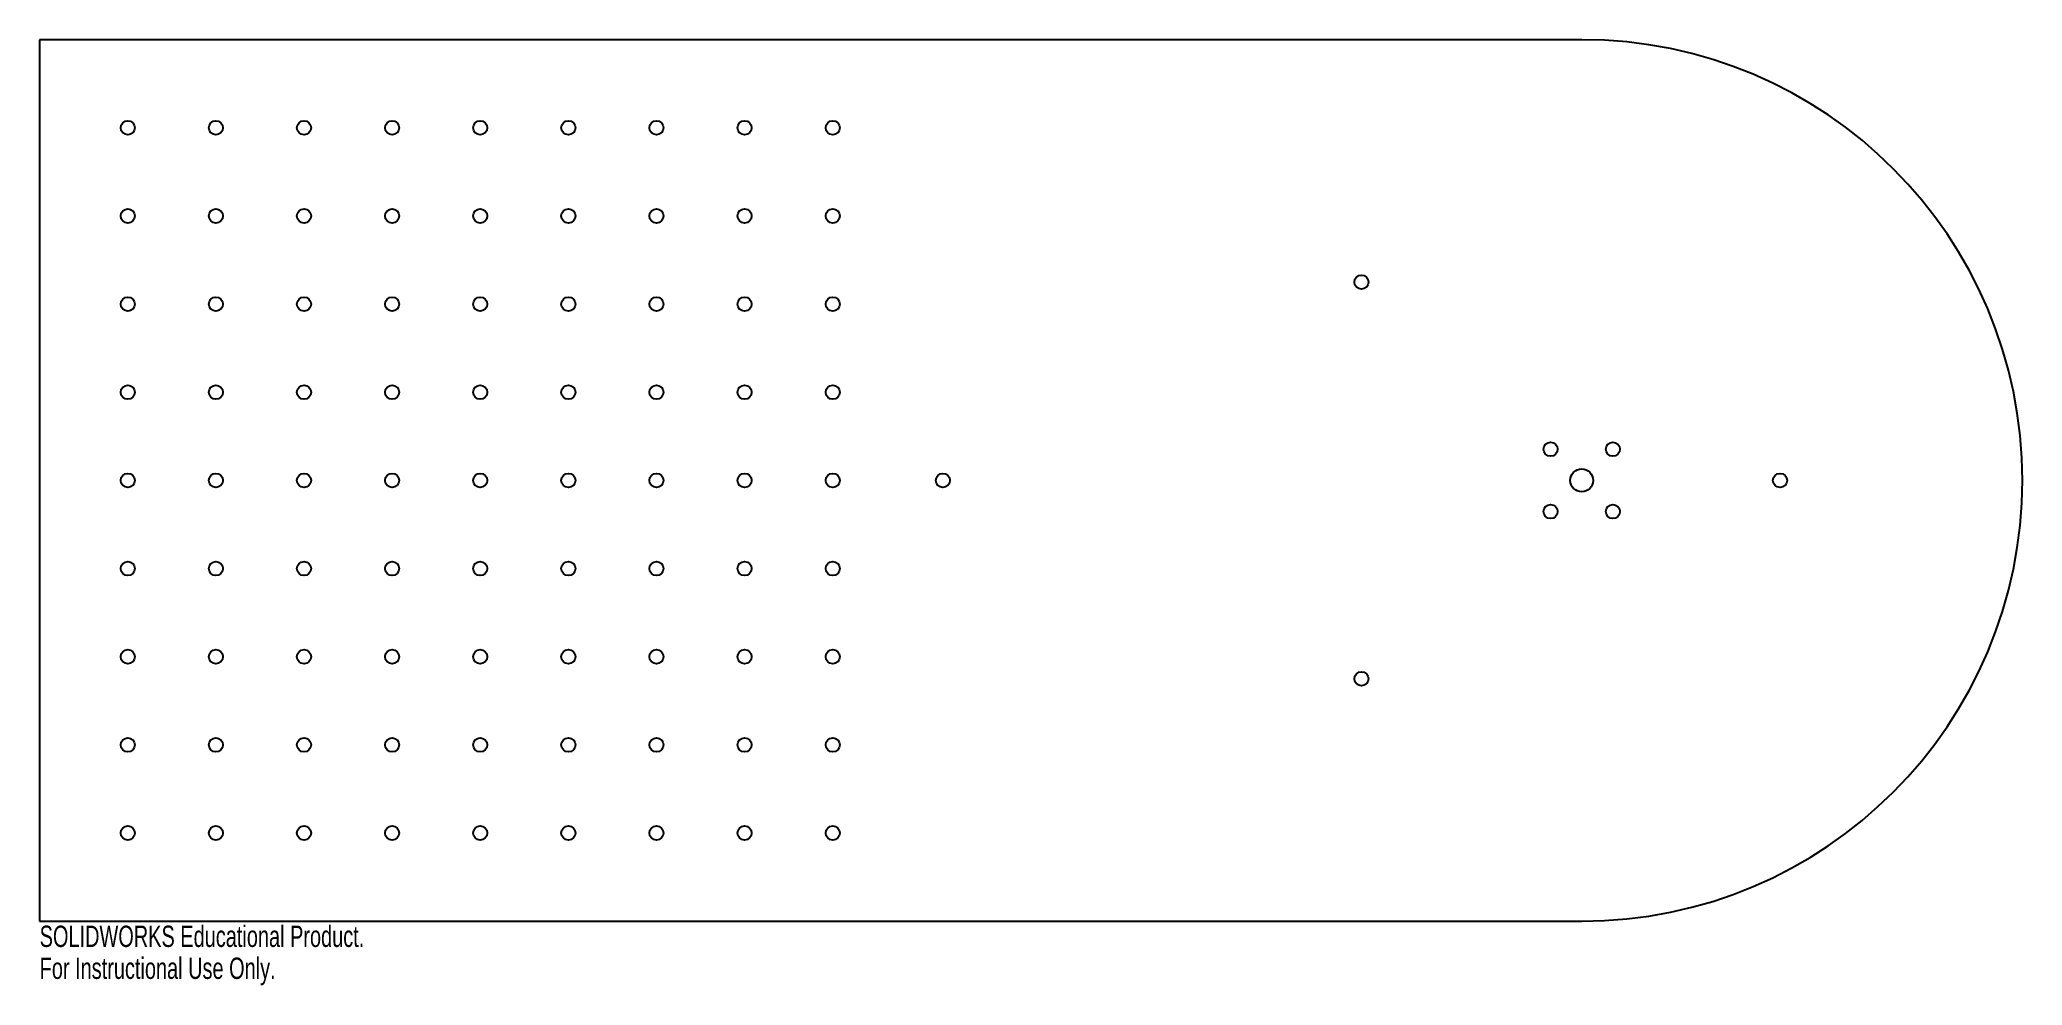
# Model space of a CAD drawing. Header units: millimetres. Extents: x -200 to 250, y -115 to 100.
import ezdxf

# ---------------------------------------------------------------- set-up
doc = ezdxf.new("R2010")
doc.units = ezdxf.units.MM
doc.styles.add('SLDTEXTSTYLE0', font='TXT', dxfattribs={"width": 0.7})

msp = doc.modelspace()

# ---------------------------------------------------------------- linework, layer by layer
at = {"color": 7, "linetype": 'Continuous', "lineweight": 25}
for p, q in [((-200, 100), (-200, -100)), ((150, 100), (-200, 100)), ((-200, -100), (150, -100))]:
    msp.add_line(p, q, dxfattribs=at)
for centre, radius in [((-180, 80), 1.6), ((-160, 80), 1.6), ((-140, 80), 1.6), ((-120, 80), 1.6), ((-100, 80), 1.6), ((-80, 80), 1.6), ((-60, 80), 1.6), ((-40, 80), 1.6), ((-20, 80), 1.6), ((-180, 60), 1.6), ((-160, 60), 1.6), ((-140, 60), 1.6), ((-120, 60), 1.6), ((-100, 60), 1.6), ((-80, 60), 1.6), ((-60, 60), 1.6), ((-40, 60), 1.6), ((-20, 60), 1.6), ((100, 45), 1.6), ((-180, 40), 1.6), ((-160, 40), 1.6), ((-140, 40), 1.6), ((-120, 40), 1.6), ((-100, 40), 1.6), ((-80, 40), 1.6), ((-60, 40), 1.6), ((-40, 40), 1.6), ((-20, 40), 1.6), ((-180, 20), 1.6), ((-160, 20), 1.6), ((-140, 20), 1.6), ((-120, 20), 1.6), ((-100, 20), 1.6), ((-80, 20), 1.6), ((-60, 20), 1.6), ((-40, 20), 1.6), ((-20, 20), 1.6), ((142.93, 7.07), 1.6), ((157.07, 7.07), 1.6), ((-180, 0), 1.6), ((-160, 0), 1.6), ((-140, 0), 1.6), ((-120, 0), 1.6), ((-100, 0), 1.6), ((-80, 0), 1.6), ((-60, 0), 1.6), ((-40, 0), 1.6), ((-20, 0), 1.6), ((5, 0), 1.6), ((150, 0), 2.6), ((195, 0), 1.6), ((142.93, -7.07), 1.6), ((157.07, -7.07), 1.6), ((-180, -20), 1.6), ((-160, -20), 1.6), ((-140, -20), 1.6), ((-120, -20), 1.6), ((-100, -20), 1.6), ((-80, -20), 1.6), ((-60, -20), 1.6), ((-40, -20), 1.6), ((-20, -20), 1.6), ((-180, -40), 1.6), ((-160, -40), 1.6), ((-140, -40), 1.6), ((-120, -40), 1.6), ((-100, -40), 1.6), ((-80, -40), 1.6), ((-60, -40), 1.6), ((-40, -40), 1.6), ((-20, -40), 1.6), ((100, -45), 1.6), ((-180, -60), 1.6), ((-160, -60), 1.6), ((-140, -60), 1.6), ((-120, -60), 1.6), ((-100, -60), 1.6), ((-80, -60), 1.6), ((-60, -60), 1.6), ((-40, -60), 1.6), ((-20, -60), 1.6), ((-180, -80), 1.6), ((-160, -80), 1.6), ((-140, -80), 1.6), ((-120, -80), 1.6), ((-100, -80), 1.6), ((-80, -80), 1.6), ((-60, -80), 1.6), ((-40, -80), 1.6), ((-20, -80), 1.6)]:
    msp.add_circle(centre, radius, dxfattribs=at)
msp.add_arc((150, 0), 100, 270, 90, dxfattribs=at)

# ---------------------------------------------------------------- texts
at = {"color": 7, "linetype": 'Continuous', "char_height": 4.8336, "attachment_point": 1, "style": 'SLDTEXTSTYLE0'}
for s, insert in [('SOLIDWORKS Educational Product.', (-200, -101.02)), ('For Instructional Use Only.', (-200, -108.27))]:
    msp.add_mtext(s, dxfattribs=dict(at, insert=insert))

doc.saveas('drawing.dxf')
